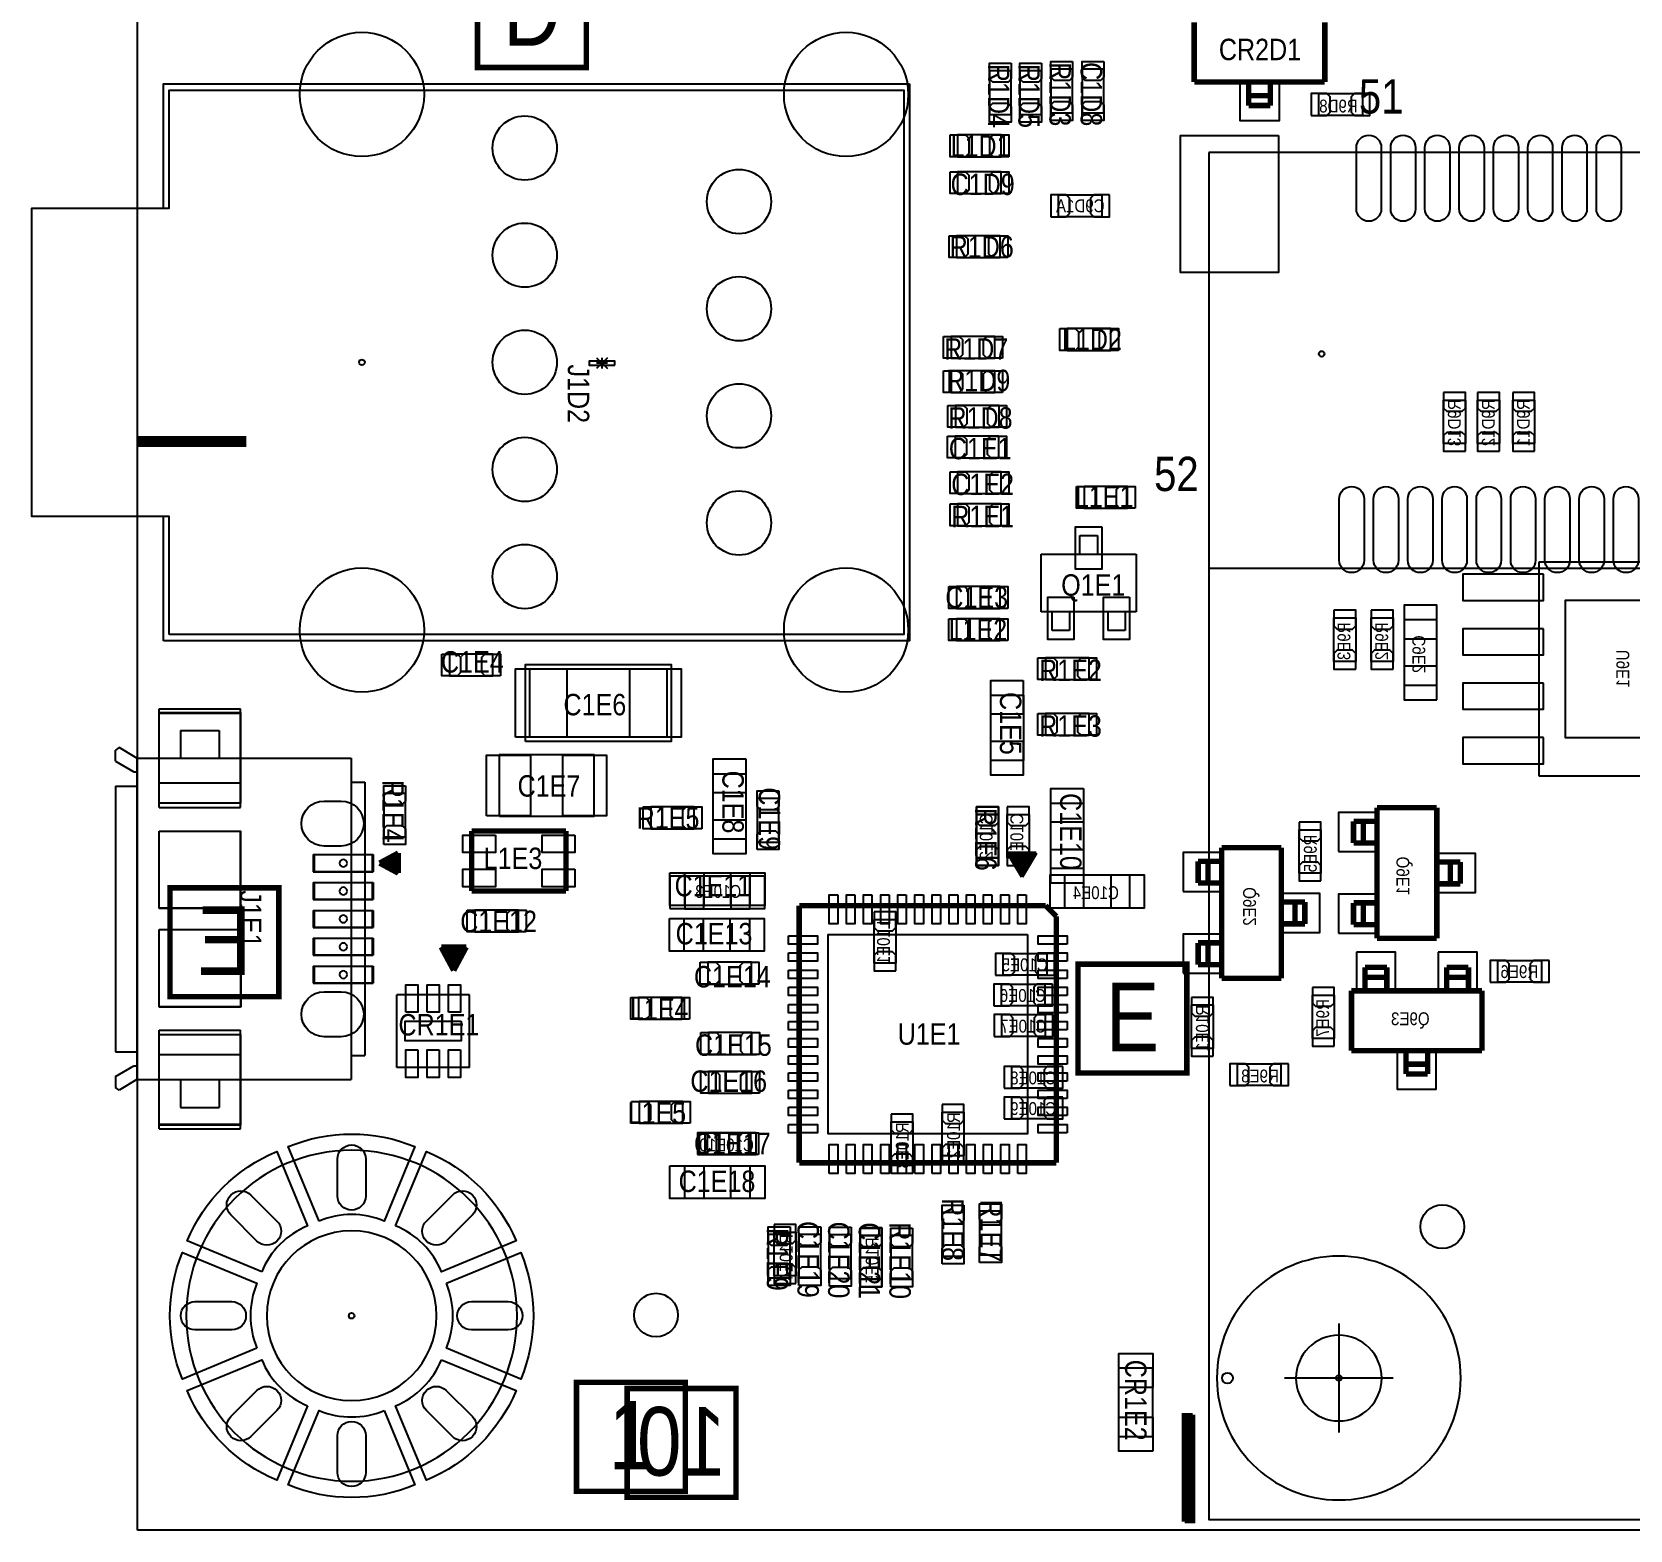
# Model space of a CAD drawing. Extents: x -11 to 122, y -5 to 122.
# Drawn here: x -7.46 to 29.83, y -5 to 29.96 of the extents above; entities that cross this region are included whole.
import ezdxf
from ezdxf.enums import TextEntityAlignment as Align

# ---------------------------------------------------------------- set-up
doc = ezdxf.new("R2010")
doc.units = 0
doc.header["$MEASUREMENT"] = 0
for name, color, linetype in [('BG_OUTLINE', 7, 'CONTINUOUS'), ('BG_SILKSCREEN_BOTTOM', 7, 'CONTINUOUS'), ('BG_SILKSCREEN_TOP', 7, 'CONTINUOUS'), ('PG_ASSEMBLY_BOTTOM', 7, 'CONTINUOUS'), ('PG_ASSEMBLY_TOP', 7, 'CONTINUOUS'), ('PIN_BOTTOM', 7, 'CONTINUOUS'), ('PIN_TOP', 7, 'CONTINUOUS'), ('RD_ASSEMBLY_BOTTOM', 7, 'CONTINUOUS'), ('RD_ASSEMBLY_TOP', 7, 'CONTINUOUS')]:
    doc.layers.add(name, color=color, linetype=linetype)

msp = doc.modelspace()

# ---------------------------------------------------------------- linework, layer by layer
at = {"layer": 'BG_OUTLINE'}
msp.add_lwpolyline([(-5, -5), (-5, 122), (122, 122), (122, -5)], close=True, dxfattribs=at)
at = {"layer": 'BG_SILKSCREEN_BOTTOM', "const_width": 0.254}
for points in [[(-5, 20.4), (-2.46, 20.4)], [(19.5, -4.806), (19.5, -2.266)]]:
    msp.add_lwpolyline(points, dxfattribs=at)
at = {"layer": 'BG_SILKSCREEN_BOTTOM', "const_width": 0.127}
for points in [[(-4.238, 9.986), (-1.698, 9.986), (-1.698, 7.446), (-4.238, 7.446)], [(6.43, -4.238), (8.97, -4.238), (8.97, -1.698), (6.43, -1.698)]]:
    msp.add_lwpolyline(points, close=True, dxfattribs=at)
at = {"layer": 'BG_SILKSCREEN_TOP', "const_width": 0.127}
for points in [[(2.938, 31.668), (5.478, 31.668), (5.478, 29.128), (2.938, 29.128)], [(16.952, 8.205), (19.492, 8.205), (19.492, 5.665), (16.952, 5.665)], [(5.247, -4.095), (7.787, -4.095), (7.787, -1.555), (5.247, -1.555)]]:
    msp.add_lwpolyline(points, close=True, dxfattribs=at)
at = {"layer": 'BG_SILKSCREEN_TOP', "const_width": 0.254}
for points in [[(-5, 20.4), (-2.46, 20.4)], [(19.565, -4.845), (19.565, -2.305)]]:
    msp.add_lwpolyline(points, dxfattribs=at)
at = {"layer": 'PG_ASSEMBLY_BOTTOM'}
for points in [[(23.587, 28.012), (22.571, 28.012), (22.571, 28.52), (23.587, 28.52)], [(16.492, 26.154), (17.508, 26.154), (17.508, 25.646), (16.492, 25.646)], [(25.483, 20.352), (25.483, 21.368), (25.991, 21.368), (25.991, 20.352)], [(26.276, 20.352), (26.276, 21.368), (26.784, 21.368), (26.784, 20.352)], [(27.095, 20.352), (27.095, 21.368), (27.603, 21.368), (27.603, 20.352)], [(23.432, 16.285), (23.432, 15.269), (22.924, 15.269), (22.924, 16.285)], [(23.795, 15.269), (23.795, 16.285), (24.303, 16.285), (24.303, 15.269)], [(24.565, 14.716), (25.327, 14.716), (25.327, 16.24), (24.565, 16.24)], [(14.585, 10.685), (14.585, 11.701), (15.093, 11.701), (15.093, 10.685)], [(15.3, 10.685), (15.3, 11.701), (15.808, 11.701), (15.808, 10.685)], [(22.113, 10.325), (22.113, 11.341), (22.621, 11.341), (22.621, 10.325)], [(7.772, 10.261), (7.772, 9.499), (9.296, 9.499), (9.296, 10.261)], [(16.638, 10.281), (16.638, 9.519), (18.162, 9.519), (18.162, 10.281)], [(12.701, 9.247), (12.701, 8.231), (12.193, 8.231), (12.193, 9.247)], [(16.223, 7.949), (15.207, 7.949), (15.207, 8.457), (16.223, 8.457)], [(27.766, 7.781), (26.75, 7.781), (26.75, 8.289), (27.766, 8.289)], [(16.179, 7.234), (15.163, 7.234), (15.163, 7.742), (16.179, 7.742)], [(22.929, 7.483), (22.929, 6.467), (22.421, 6.467), (22.421, 7.483)], [(20.107, 7.252), (20.107, 6.236), (19.599, 6.236), (19.599, 7.252)], [(16.187, 6.519), (15.171, 6.519), (15.171, 7.027), (16.187, 7.027)], [(16.42, 5.31), (15.404, 5.31), (15.404, 5.818), (16.42, 5.818)], [(21.688, 5.371), (20.672, 5.371), (20.672, 5.879), (21.688, 5.879)], [(16.42, 4.595), (15.404, 4.595), (15.404, 5.103), (16.42, 5.103)], [(13.099, 4.525), (13.099, 3.509), (12.591, 3.509), (12.591, 4.525)], [(14.29, 4.752), (14.29, 3.736), (13.782, 3.736), (13.782, 4.752)], [(9.265, 3.763), (8.249, 3.763), (8.249, 4.271), (9.265, 4.271)], [(10.366, 1.949), (10.366, 0.933), (9.858, 0.933), (9.858, 1.949)], [(12.373, 1.873), (12.373, 0.857), (11.865, 0.857), (11.865, 1.873)]]:
    msp.add_lwpolyline(points, close=True, dxfattribs=at)
for points in [[(5.968, 22.356), (5.714, 22.102)], [(5.714, 22.356), (5.968, 22.102)], [(5.968, 22.229), (5.714, 22.229)], [(5.841, 22.356), (5.841, 22.102)], [(27.716, 17.592), (31.716, 17.592)], [(27.716, 12.592), (27.716, 17.592)], [(31.716, 17.592), (31.716, 12.592), (27.716, 12.592)]]:
    msp.add_lwpolyline(points, dxfattribs=at)
at = {"layer": 'PG_ASSEMBLY_BOTTOM', "const_width": 0.127}
for points in [[(23.928, 11.54), (23.381, 11.54)], [(23.381, 11.032), (23.381, 11.54)], [(23.612, 11.032), (23.612, 11.54)], [(23.928, 8.81), (23.928, 11.858)], [(25.324, 11.858), (23.928, 11.858)], [(25.324, 8.81), (25.324, 11.858)], [(20.302, 7.876), (20.302, 10.924)], [(21.698, 10.924), (20.302, 10.924)], [(21.698, 7.876), (21.698, 10.924)], [(23.928, 11.032), (23.381, 11.032)], [(20.302, 10.606), (19.755, 10.606)], [(19.755, 10.098), (19.755, 10.606)], [(19.986, 10.098), (19.986, 10.606)], [(25.324, 10.588), (25.871, 10.588)], [(25.64, 10.588), (25.64, 10.08)], [(25.871, 10.588), (25.871, 10.08)], [(20.302, 10.098), (19.755, 10.098)], [(25.324, 10.08), (25.871, 10.08)], [(21.698, 9.654), (22.245, 9.654)], [(22.014, 9.654), (22.014, 9.146)], [(22.245, 9.654), (22.245, 9.146)], [(23.928, 9.636), (23.381, 9.636)], [(23.381, 9.636), (23.381, 9.128)], [(23.612, 9.636), (23.612, 9.128)], [(21.698, 9.146), (22.245, 9.146)], [(23.928, 9.128), (23.381, 9.128)], [(20.302, 8.702), (19.755, 8.702)], [(19.755, 8.702), (19.755, 8.194)], [(19.986, 8.702), (19.986, 8.194)], [(25.324, 8.81), (23.928, 8.81)], [(20.302, 8.194), (19.755, 8.194)], [(21.698, 7.876), (20.302, 7.876)], [(23.651, 7.583), (23.651, 8.13)], [(24.159, 8.13), (23.651, 8.13)], [(24.159, 7.899), (23.651, 7.899)], [(24.159, 7.583), (24.159, 8.13)], [(25.555, 7.583), (25.555, 8.13)], [(25.555, 8.13), (26.063, 8.13)], [(25.555, 7.899), (26.063, 7.899)], [(26.063, 7.583), (26.063, 8.13)], [(23.333, 6.187), (23.333, 7.583)], [(23.333, 7.583), (26.381, 7.583)], [(26.381, 6.187), (26.381, 7.583)], [(23.333, 6.187), (26.381, 6.187)], [(24.603, 6.187), (24.603, 5.64)], [(25.111, 6.187), (25.111, 5.64)], [(25.111, 5.871), (24.603, 5.871)], [(25.111, 5.64), (24.603, 5.64)]]:
    msp.add_lwpolyline(points, dxfattribs=at)
at = {"layer": 'PG_ASSEMBLY_TOP'}
for points, const_width in [([(19.663, 28.788), (19.663, 30.184)], 0.127), ([(22.711, 28.788), (22.711, 30.184)], 0.127), ([(22.711, 28.788), (19.663, 28.788)], 0.127), ([(20.933, 28.788), (20.933, 28.241)], 0.127), ([(21.441, 28.788), (21.441, 28.241)], 0.127), ([(20.933, 28.472), (21.441, 28.472)], 0.127), ([(20.933, 28.241), (21.441, 28.241)], 0.127), ([(2.803, 11.313), (2.803, 9.913)], 0.127), ([(2.803, 11.313), (5.003, 11.313)], 0.127), ([(5.003, 11.313), (5.003, 9.913)], 0.127), ([(0.653, 10.563), (1.088, 10.797)], 0.127), ([(1.088, 10.797), (1.088, 10.329)], 0.127), ([(15.309, 10.802), (15.644, 10.241)], 0.076), ([(15.979, 10.802), (15.309, 10.802)], 0.076), ([(15.336, 10.787), (15.644, 10.271)], 0.076), ([(15.951, 10.787), (15.336, 10.787)], 0.076), ([(15.644, 10.241), (15.979, 10.802)], 0.076), ([(15.644, 10.271), (15.951, 10.787)], 0.076), ([(1.088, 10.329), (0.653, 10.563)], 0.127), ([(1.088, 10.583), (0.69, 10.583)], 0.127), ([(1.088, 10.53), (0.714, 10.53)], 0.127), ([(1.088, 10.637), (0.79, 10.637)], 0.127), ([(1.088, 10.477), (0.814, 10.477)], 0.127), ([(1.088, 10.69), (0.889, 10.69)], 0.127), ([(1.088, 10.423), (0.913, 10.423)], 0.127), ([(1.088, 10.743), (0.989, 10.743)], 0.127), ([(15.926, 10.771), (15.364, 10.771)], 0.076), ([(15.364, 10.771), (15.644, 10.301)], 0.076), ([(15.39, 10.756), (15.644, 10.329)], 0.076), ([(15.898, 10.756), (15.39, 10.756)], 0.076), ([(15.418, 10.741), (15.644, 10.36)], 0.076), ([(15.872, 10.741), (15.418, 10.741)], 0.076), ([(15.443, 10.726), (15.644, 10.39)], 0.076), ([(15.844, 10.726), (15.443, 10.726)], 0.076), ([(15.471, 10.71), (15.644, 10.421)], 0.076), ([(15.817, 10.71), (15.471, 10.71)], 0.076), ([(15.496, 10.695), (15.644, 10.449)], 0.076), ([(15.791, 10.695), (15.496, 10.695)], 0.076), ([(15.524, 10.68), (15.644, 10.479)], 0.076), ([(15.763, 10.68), (15.524, 10.68)], 0.076), ([(15.552, 10.665), (15.644, 10.51)], 0.076), ([(15.738, 10.665), (15.552, 10.665)], 0.076), ([(15.578, 10.649), (15.644, 10.538)], 0.076), ([(15.71, 10.649), (15.578, 10.649)], 0.076), ([(15.644, 10.301), (15.926, 10.771)], 0.076), ([(15.644, 10.329), (15.898, 10.756)], 0.076), ([(15.644, 10.36), (15.872, 10.741)], 0.076), ([(15.644, 10.39), (15.844, 10.726)], 0.076), ([(15.644, 10.421), (15.817, 10.71)], 0.076), ([(15.644, 10.449), (15.791, 10.695)], 0.076), ([(15.644, 10.479), (15.763, 10.68)], 0.076), ([(15.644, 10.51), (15.738, 10.665)], 0.076), ([(15.644, 10.538), (15.71, 10.649)], 0.076), ([(1.088, 10.37), (1.012, 10.37)], 0.127), ([(2.803, 9.913), (5.003, 9.913)], 0.127), ([(16.195, 9.569), (10.445, 9.569)], 0.127), ([(10.445, 3.569), (10.445, 9.569)], 0.127), ([(16.445, 9.319), (16.195, 9.569)], 0.127), ([(16.445, 3.569), (16.445, 9.319)], 0.127), ([(2.382, 8.059), (2.09, 8.603)], 0.127), ([(2.09, 8.603), (2.674, 8.603)], 0.127), ([(2.156, 8.603), (2.156, 8.479)], 0.127), ([(2.223, 8.603), (2.223, 8.355)], 0.127), ([(2.29, 8.603), (2.29, 8.231)], 0.127), ([(2.356, 8.603), (2.356, 8.106)], 0.127), ([(2.674, 8.603), (2.382, 8.059)], 0.127), ([(2.414, 8.604), (2.464, 8.604)], 0.127), ([(2.414, 8.59), (2.439, 8.59)], 0.127), ([(2.423, 8.603), (2.423, 8.136)], 0.127), ([(2.49, 8.603), (2.49, 8.261)], 0.127), ([(2.557, 8.603), (2.557, 8.384)], 0.127), ([(2.623, 8.603), (2.623, 8.509)], 0.127), ([(16.445, 3.569), (10.445, 3.569)], 0.127)]:
    msp.add_lwpolyline(points, dxfattribs=dict(at, const_width=const_width))
for points in [[(16.318, 29.09), (16.318, 28.074), (16.826, 28.074), (16.826, 29.09)], [(17.046, 29.09), (17.046, 28.074), (17.554, 28.074), (17.554, 29.09)], [(14.886, 29.049), (14.886, 28.033), (15.394, 28.033), (15.394, 29.049)], [(15.594, 29.049), (15.594, 28.033), (16.102, 28.033), (16.102, 29.049)], [(-4.26, 15.9), (-4.26, 18.65), (-7.46, 18.65), (-7.46, 25.85), (-4.26, 25.85), (-4.26, 28.6), (12.89, 28.6), (12.89, 15.9)], [(15.158, 27.554), (14.142, 27.554), (14.142, 27.046), (15.158, 27.046)], [(20.008, 27.146), (20.008, -4.754), (50.268, -4.754), (50.268, 27.146)], [(14.142, 26.187), (15.158, 26.187), (15.158, 26.695), (14.142, 26.695)], [(15.135, 25.203), (14.119, 25.203), (14.119, 24.695), (15.135, 24.695)], [(13.992, 22.346), (15.008, 22.346), (15.008, 22.854), (13.992, 22.854)], [(17.718, 23.036), (16.702, 23.036), (16.702, 22.528), (17.718, 22.528)], [(13.992, 21.546), (15.008, 21.546), (15.008, 22.054), (13.992, 22.054)], [(14.092, 20.736), (15.108, 20.736), (15.108, 21.244), (14.092, 21.244)], [(14.085, 20.021), (15.101, 20.021), (15.101, 20.529), (14.085, 20.529)], [(14.142, 19.186), (15.158, 19.186), (15.158, 19.694), (14.142, 19.694)], [(18.108, 19.354), (17.092, 19.354), (17.092, 18.846), (18.108, 18.846)], [(14.142, 18.436), (15.158, 18.436), (15.158, 18.944), (14.142, 18.944)], [(14.116, 16.507), (15.132, 16.507), (15.132, 17.015), (14.116, 17.015)], [(15.132, 16.265), (14.116, 16.265), (14.116, 15.757), (15.132, 15.757)], [(3.297, 15.442), (2.281, 15.442), (2.281, 14.934), (3.297, 14.934)], [(16.192, 14.846), (17.208, 14.846), (17.208, 15.354), (16.192, 15.354)], [(4.055, 13.4), (4.055, 15.2), (7.455, 15.2), (7.455, 13.4)], [(4.155, 13.5), (4.155, 15.1), (7.355, 15.1), (7.355, 13.5)], [(14.914, 14.484), (15.676, 14.484), (15.676, 12.96), (14.914, 12.96)], [(16.192, 13.546), (17.208, 13.546), (17.208, 14.054), (16.192, 14.054)], [(3.45, 11.649), (3.45, 13.099), (5.65, 13.099), (5.65, 11.649)], [(8.438, 12.649), (9.2, 12.649), (9.2, 11.125), (8.438, 11.125)], [(0.749, 12.191), (0.749, 11.175), (1.257, 11.175), (1.257, 12.191)], [(9.971, 11.055), (9.971, 12.071), (9.463, 12.071), (9.463, 11.055)], [(16.319, 11.962), (17.081, 11.962), (17.081, 10.438), (16.319, 10.438)], [(6.979, 11.365), (7.995, 11.365), (7.995, 11.873), (6.979, 11.873)], [(14.585, 11.701), (14.585, 10.685), (15.093, 10.685), (15.093, 11.701)], [(7.772, 9.574), (7.772, 10.336), (9.296, 10.336), (9.296, 9.574)], [(3.893, 9.464), (2.877, 9.464), (2.877, 8.956), (3.893, 8.956)], [(7.759, 8.51), (7.759, 9.272), (9.283, 9.272), (9.283, 8.51)], [(9.328, 8.248), (8.312, 8.248), (8.312, 7.74), (9.328, 7.74)], [(7.707, 7.429), (6.691, 7.429), (6.691, 6.921), (7.707, 6.921)], [(8.325, 6.1), (9.341, 6.1), (9.341, 6.608), (8.325, 6.608)], [(9.341, 5.701), (8.325, 5.701), (8.325, 5.193), (9.341, 5.193)], [(7.726, 5.001), (6.71, 5.001), (6.71, 4.493), (7.726, 4.493)], [(9.315, 4.271), (8.299, 4.271), (8.299, 3.763), (9.315, 3.763)], [(7.772, 2.739), (7.772, 3.501), (9.296, 3.501), (9.296, 2.739)], [(14.287, 1.39), (14.287, 2.406), (13.779, 2.406), (13.779, 1.39)], [(15.164, 1.422), (15.164, 2.438), (14.656, 2.438), (14.656, 1.422)], [(9.723, 1.899), (9.723, 0.883), (10.231, 0.883), (10.231, 1.899)], [(10.438, 1.899), (10.438, 0.883), (10.946, 0.883), (10.946, 1.899)], [(11.153, 1.886), (11.153, 0.87), (11.661, 0.87), (11.661, 1.886)], [(11.868, 1.87), (11.868, 0.854), (12.376, 0.854), (12.376, 1.87)], [(12.583, 1.87), (12.583, 0.854), (13.091, 0.854), (13.091, 1.87)], [(18.699, -2.82), (18.699, -1.22), (17.899, -1.22), (17.899, -2.82)]]:
    msp.add_lwpolyline(points, close=True, dxfattribs=at)
for points in [[(-4.39, 25.85), (-4.39, 28.75), (13.02, 28.75)], [(13.02, 28.75), (13.02, 15.75), (-4.39, 15.75)], [(-4.39, 15.75), (-4.39, 18.65)], [(16.997, 17.773), (16.997, 18.205)], [(16.997, 18.205), (17.403, 18.205)], [(17.403, 18.205), (17.403, 17.773)], [(16.095, 16.427), (16.095, 17.773)], [(16.095, 17.773), (18.305, 17.773)], [(18.305, 17.773), (18.305, 16.427)], [(20.008, 17.446), (50.268, 17.446)], [(18.305, 16.427), (16.095, 16.427)], [(16.349, 15.995), (16.349, 16.427)], [(16.756, 16.427), (16.756, 15.995)], [(17.644, 16.427), (17.644, 15.995)], [(18.051, 16.427), (18.051, 15.995)], [(16.756, 15.995), (16.349, 15.995)], [(18.051, 15.995), (17.644, 15.995)], [(-4.494, 14.161), (-2.594, 14.161)], [(-4.494, 11.861), (-4.494, 14.161)], [(-2.594, 11.861), (-2.594, 14.161)], [(-3.994, 13.661), (-3.994, 13.011)], [(-3.994, 13.661), (-3.094, 13.661)], [(-3.094, 13.661), (-3.094, 13.011)], [(-5.425, 13.261), (-5.514, 13.196)], [(-5.514, 12.941), (-5.514, 13.196)], [(-5.014, 13.011), (-5.425, 13.261)], [(-5.514, 12.941), (-5.079, 12.692)], [(-5.079, 12.692), (-5.014, 12.692)], [(-5.014, 13.011), (-5.014, 5.511)], [(-5.014, 13.011), (-5.014, 5.511)], [(-5.014, 13.011), (-0.014, 13.011)], [(-0.014, 13.011), (-0.014, 5.511)], [(-5.514, 12.361), (-5.514, 6.161)], [(-5.514, 12.361), (-5.014, 12.361)], [(-0.014, 12.451), (0.306, 12.451)], [(0.306, 12.451), (0.306, 6.071)], [(-4.494, 11.861), (-2.594, 11.861)], [(-4.494, 11.311), (-2.594, 11.311)], [(-4.494, 9.511), (-4.494, 11.311)], [(-2.594, 9.511), (-2.594, 11.311)], [(-0.894, 10.761), (-0.894, 10.361)], [(-0.894, 10.761), (0.506, 10.761)], [(0.506, 10.761), (0.506, 10.361)], [(-0.894, 10.361), (0.506, 10.361)], [(-0.894, 10.111), (0.506, 10.111)], [(-0.894, 10.111), (-0.894, 9.711)], [(0.506, 10.111), (0.506, 9.711)], [(-0.894, 9.711), (0.506, 9.711)], [(-4.494, 9.511), (-2.594, 9.511)], [(-0.894, 9.461), (0.506, 9.461)], [(-0.894, 9.461), (-0.894, 9.061)], [(0.506, 9.461), (0.506, 9.061)], [(-4.494, 9.011), (-2.594, 9.011)], [(-4.494, 7.211), (-4.494, 9.011)], [(-2.574, 7.199), (-2.574, 8.999)], [(-0.894, 9.061), (0.506, 9.061)], [(-0.894, 8.811), (0.506, 8.811)], [(-0.894, 8.811), (-0.894, 8.411)], [(0.506, 8.811), (0.506, 8.411)], [(-0.894, 8.411), (0.506, 8.411)], [(-0.894, 8.161), (0.506, 8.161)], [(-0.894, 8.161), (-0.894, 7.761)], [(0.506, 8.161), (0.506, 7.761)], [(-0.894, 7.761), (0.506, 7.761)], [(1.053, 5.793), (1.053, 7.493)], [(2.753, 7.493), (1.053, 7.493)], [(2.753, 5.793), (2.753, 7.493)], [(-4.494, 7.211), (-2.594, 7.211)], [(-4.494, 4.361), (-4.494, 6.661)], [(-4.494, 6.661), (-2.594, 6.661)], [(-2.594, 4.361), (-2.594, 6.661)], [(-5.514, 6.161), (-5.014, 6.161)], [(-0.014, 6.071), (0.306, 6.071)], [(-5.514, 5.581), (-5.079, 5.83)], [(-5.079, 5.83), (-5.014, 5.83)], [(2.753, 5.793), (1.053, 5.793)], [(-5.514, 5.581), (-5.514, 5.326)], [(-5.425, 5.261), (-5.514, 5.326)], [(-5.014, 5.511), (-5.425, 5.261)], [(-5.014, 5.511), (-0.014, 5.511)], [(-3.994, 5.511), (-3.994, 4.861)], [(-3.094, 5.511), (-3.094, 4.861)], [(-3.994, 4.861), (-3.094, 4.861)], [(-4.494, 4.361), (-2.594, 4.361)], [(23.038, -0.184), (23.038, -2.724)], [(24.308, -1.454), (21.768, -1.454)]]:
    msp.add_lwpolyline(points, dxfattribs=at)
for points in [[(-0.107, 10.561, 1), (-0.281, 10.561, 1)], [(-0.107, 9.911, 1), (-0.281, 9.911, 1)], [(-0.107, 9.261, 1), (-0.281, 9.261, 1)], [(-0.107, 8.611, 1), (-0.281, 8.611, 1)], [(-0.107, 7.961, 1), (-0.281, 7.961, 1)], [(3.861, 0, 1), (-3.861, 0, 1)], [(1.981, 0, 1), (-1.981, 0, 1)], [(25.883, -1.454, 1), (20.193, -1.454, 1)], [(24.038, -1.454, 1), (22.038, -1.454, 1)]]:
    msp.add_lwpolyline(points, format="xyb", close=True, dxfattribs=at)
at = {"layer": 'PIN_BOTTOM'}
for points in [[(22.393, 28.012), (22.757, 28.012), (22.833, 28.088), (22.833, 28.444), (22.757, 28.52), (22.393, 28.52)], [(23.765, 28.52), (23.401, 28.52), (23.325, 28.444), (23.325, 28.088), (23.401, 28.012), (23.765, 28.012)], [(16.314, 25.646), (16.678, 25.646), (16.754, 25.722), (16.754, 26.078), (16.678, 26.154), (16.314, 26.154)], [(17.686, 26.154), (17.322, 26.154), (17.246, 26.078), (17.246, 25.722), (17.322, 25.646), (17.686, 25.646)], [(5.842, 22.179), (5.842, 22.279), (5.542, 22.279), (5.542, 22.179)], [(6.14, 22.179), (6.14, 22.279), (5.84, 22.279), (5.84, 22.179)], [(25.483, 21.546), (25.483, 21.182), (25.559, 21.106), (25.915, 21.106), (25.991, 21.182), (25.991, 21.546)], [(26.276, 21.546), (26.276, 21.182), (26.352, 21.106), (26.708, 21.106), (26.784, 21.182), (26.784, 21.546)], [(27.095, 21.546), (27.095, 21.182), (27.171, 21.106), (27.527, 21.106), (27.603, 21.182), (27.603, 21.546)], [(25.991, 20.174), (25.991, 20.538), (25.915, 20.614), (25.559, 20.614), (25.483, 20.538), (25.483, 20.174)], [(26.784, 20.174), (26.784, 20.538), (26.708, 20.614), (26.352, 20.614), (26.276, 20.538), (26.276, 20.174)], [(27.603, 20.174), (27.603, 20.538), (27.527, 20.614), (27.171, 20.614), (27.095, 20.538), (27.095, 20.174)], [(27.811, 17.302), (25.931, 17.302), (25.931, 16.692), (27.811, 16.692)], [(22.924, 16.463), (22.924, 16.099), (23, 16.023), (23.356, 16.023), (23.432, 16.099), (23.432, 16.463)], [(23.795, 16.463), (23.795, 16.099), (23.871, 16.023), (24.227, 16.023), (24.303, 16.099), (24.303, 16.463)], [(25.326, 15.794), (25.326, 16.584), (24.566, 16.584), (24.566, 15.794)], [(31.116, 16.692), (28.316, 16.692), (28.316, 13.492), (31.116, 13.492)], [(27.811, 16.032), (25.931, 16.032), (25.931, 15.422), (27.811, 15.422)], [(23.432, 15.091), (23.432, 15.455), (23.356, 15.531), (23, 15.531), (22.924, 15.455), (22.924, 15.091)], [(24.303, 15.091), (24.303, 15.455), (24.227, 15.531), (23.871, 15.531), (23.795, 15.455), (23.795, 15.091)], [(25.326, 14.372), (25.326, 15.162), (24.566, 15.162), (24.566, 14.372)], [(27.811, 14.762), (25.931, 14.762), (25.931, 14.152), (27.811, 14.152)], [(-2.594, 12.426), (-4.494, 12.426), (-4.494, 14.076), (-2.594, 14.076)], [(27.811, 13.492), (25.931, 13.492), (25.931, 12.882), (27.811, 12.882)], [(14.585, 11.879), (14.585, 11.515), (14.661, 11.439), (15.017, 11.439), (15.093, 11.515), (15.093, 11.879)], [(15.3, 11.879), (15.3, 11.515), (15.376, 11.439), (15.732, 11.439), (15.808, 11.515), (15.808, 11.879)], [(23.028, 10.831), (23.938, 10.831), (23.938, 11.741), (23.028, 11.741)], [(22.113, 11.519), (22.113, 11.155), (22.189, 11.079), (22.545, 11.079), (22.621, 11.155), (22.621, 11.519)], [(15.093, 10.507), (15.093, 10.871), (15.017, 10.947), (14.661, 10.947), (14.585, 10.871), (14.585, 10.507)], [(15.808, 10.507), (15.808, 10.871), (15.732, 10.947), (15.376, 10.947), (15.3, 10.871), (15.3, 10.507)], [(19.402, 9.897), (20.312, 9.897), (20.312, 10.807), (19.402, 10.807)], [(22.621, 10.147), (22.621, 10.511), (22.545, 10.587), (22.189, 10.587), (22.113, 10.511), (22.113, 10.147)], [(25.314, 9.879), (26.224, 9.879), (26.224, 10.789), (25.314, 10.789)], [(7.428, 9.5), (8.218, 9.5), (8.218, 10.26), (7.428, 10.26)], [(8.85, 9.5), (9.64, 9.5), (9.64, 10.26), (8.85, 10.26)], [(16.294, 9.52), (17.084, 9.52), (17.084, 10.28), (16.294, 10.28)], [(17.716, 9.52), (18.506, 9.52), (18.506, 10.28), (17.716, 10.28)], [(21.688, 8.945), (22.598, 8.945), (22.598, 9.855), (21.688, 9.855)], [(23.028, 8.927), (23.938, 8.927), (23.938, 9.837), (23.028, 9.837)], [(12.193, 9.425), (12.193, 9.061), (12.269, 8.985), (12.625, 8.985), (12.701, 9.061), (12.701, 9.425)], [(19.402, 7.993), (20.312, 7.993), (20.312, 8.903), (19.402, 8.903)], [(12.701, 8.053), (12.701, 8.417), (12.625, 8.493), (12.269, 8.493), (12.193, 8.417), (12.193, 8.053)], [(15.029, 7.949), (15.393, 7.949), (15.469, 8.025), (15.469, 8.381), (15.393, 8.457), (15.029, 8.457)], [(16.401, 8.457), (16.037, 8.457), (15.961, 8.381), (15.961, 8.025), (16.037, 7.949), (16.401, 7.949)], [(23.45, 8.483), (23.45, 7.573), (24.36, 7.573), (24.36, 8.483)], [(25.354, 8.483), (25.354, 7.573), (26.264, 7.573), (26.264, 8.483)], [(26.572, 7.781), (26.936, 7.781), (27.012, 7.857), (27.012, 8.213), (26.936, 8.289), (26.572, 8.289)], [(27.944, 8.289), (27.58, 8.289), (27.504, 8.213), (27.504, 7.857), (27.58, 7.781), (27.944, 7.781)], [(14.985, 7.234), (15.349, 7.234), (15.425, 7.31), (15.425, 7.666), (15.349, 7.742), (14.985, 7.742)], [(16.357, 7.742), (15.993, 7.742), (15.917, 7.666), (15.917, 7.31), (15.993, 7.234), (16.357, 7.234)], [(22.421, 7.661), (22.421, 7.297), (22.497, 7.221), (22.853, 7.221), (22.929, 7.297), (22.929, 7.661)], [(19.599, 7.43), (19.599, 7.066), (19.675, 6.99), (20.031, 6.99), (20.107, 7.066), (20.107, 7.43)], [(14.993, 6.519), (15.357, 6.519), (15.433, 6.595), (15.433, 6.951), (15.357, 7.027), (14.993, 7.027)], [(16.365, 7.027), (16.001, 7.027), (15.925, 6.951), (15.925, 6.595), (16.001, 6.519), (16.365, 6.519)], [(22.929, 6.289), (22.929, 6.653), (22.853, 6.729), (22.497, 6.729), (22.421, 6.653), (22.421, 6.289)], [(20.107, 6.058), (20.107, 6.422), (20.031, 6.498), (19.675, 6.498), (19.599, 6.422), (19.599, 6.058)], [(-4.494, 6.096), (-2.594, 6.096), (-2.594, 4.446), (-4.494, 4.446)], [(24.402, 6.197), (24.402, 5.287), (25.312, 5.287), (25.312, 6.197)], [(15.226, 5.31), (15.59, 5.31), (15.666, 5.386), (15.666, 5.742), (15.59, 5.818), (15.226, 5.818)], [(16.598, 5.818), (16.234, 5.818), (16.158, 5.742), (16.158, 5.386), (16.234, 5.31), (16.598, 5.31)], [(20.494, 5.371), (20.858, 5.371), (20.934, 5.447), (20.934, 5.803), (20.858, 5.879), (20.494, 5.879)], [(21.866, 5.879), (21.502, 5.879), (21.426, 5.803), (21.426, 5.447), (21.502, 5.371), (21.866, 5.371)], [(13.782, 4.93), (13.782, 4.566), (13.858, 4.49), (14.214, 4.49), (14.29, 4.566), (14.29, 4.93)], [(15.226, 4.595), (15.59, 4.595), (15.666, 4.671), (15.666, 5.027), (15.59, 5.103), (15.226, 5.103)], [(16.598, 5.103), (16.234, 5.103), (16.158, 5.027), (16.158, 4.671), (16.234, 4.595), (16.598, 4.595)], [(12.591, 4.703), (12.591, 4.339), (12.667, 4.263), (13.023, 4.263), (13.099, 4.339), (13.099, 4.703)], [(8.071, 3.763), (8.435, 3.763), (8.511, 3.839), (8.511, 4.195), (8.435, 4.271), (8.071, 4.271)], [(9.443, 4.271), (9.079, 4.271), (9.003, 4.195), (9.003, 3.839), (9.079, 3.763), (9.443, 3.763)], [(13.099, 3.331), (13.099, 3.695), (13.023, 3.771), (12.667, 3.771), (12.591, 3.695), (12.591, 3.331)], [(14.29, 3.558), (14.29, 3.922), (14.214, 3.998), (13.858, 3.998), (13.782, 3.922), (13.782, 3.558)], [(9.858, 2.127), (9.858, 1.763), (9.934, 1.687), (10.29, 1.687), (10.366, 1.763), (10.366, 2.127)], [(11.865, 2.051), (11.865, 1.687), (11.941, 1.611), (12.297, 1.611), (12.373, 1.687), (12.373, 2.051)], [(10.366, 0.755), (10.366, 1.119), (10.29, 1.195), (9.934, 1.195), (9.858, 1.119), (9.858, 0.755)], [(12.373, 0.679), (12.373, 1.043), (12.297, 1.119), (11.941, 1.119), (11.865, 1.043), (11.865, 0.679)]]:
    msp.add_lwpolyline(points, close=True, dxfattribs=at)
for points in [[(-0.244, 10.961), (-0.644, 10.961, -1), (-0.644, 12.011), (-0.244, 12.011, -1)], [(-0.244, 6.511), (-0.644, 6.511, -1), (-0.644, 7.561), (-0.244, 7.561, -1)], [(0.33, 3.656), (0.33, 2.796, -1), (-0.33, 2.796), (-0.33, 3.656, -1)], [(-2.352, 2.818), (-1.744, 2.21, -1), (-2.21, 1.744), (-2.818, 2.352, -1)], [(2.818, 2.352), (2.21, 1.744, -1), (1.744, 2.21), (2.352, 2.818, -1)], [(-3.656, 0.33), (-2.796, 0.33, -1), (-2.796, -0.33), (-3.656, -0.33, -1)], [(3.656, -0.33), (2.796, -0.33, -1), (2.796, 0.33), (3.656, 0.33, -1)], [(-2.818, -2.352), (-2.21, -1.744, -1), (-1.744, -2.21), (-2.352, -2.818, -1)], [(2.352, -2.818), (1.744, -2.21, -1), (2.21, -1.744), (2.818, -2.352, -1)], [(-0.33, -3.656), (-0.33, -2.796, -1), (0.33, -2.796), (0.33, -3.656, -1)]]:
    msp.add_lwpolyline(points, format="xyb", close=True, dxfattribs=at)
for centre, radius in [((0.24, 28.5), 1.45), ((11.54, 28.5), 1.45), ((4.04, 27.25), 0.75), ((9.04, 26), 0.75), ((4.04, 24.75), 0.75), ((9.04, 23.5), 0.75), ((4.04, 22.25), 0.75), ((22.638, 22.446), 0.065), ((0.24, 22.25), 0.065), ((9.04, 21), 0.75), ((4.04, 19.75), 0.75), ((9.04, 18.5), 0.75), ((4.04, 17.25), 0.75), ((0.24, 16), 1.45), ((11.54, 16), 1.45), ((25.452, 2.079), 0.51), ((0, 0), 0.065), ((23.038, -1.454), 0.065)]:
    msp.add_circle(centre, radius, dxfattribs=at)
at = {"layer": 'PIN_TOP'}
for points in [[(15.394, 29.227), (15.394, 28.863), (15.318, 28.787), (14.962, 28.787), (14.886, 28.863), (14.886, 29.227)], [(16.102, 29.227), (16.102, 28.863), (16.026, 28.787), (15.67, 28.787), (15.594, 28.863), (15.594, 29.227)], [(16.826, 29.268), (16.826, 28.904), (16.75, 28.828), (16.394, 28.828), (16.318, 28.904), (16.318, 29.268)], [(17.554, 29.268), (17.554, 28.904), (17.478, 28.828), (17.122, 28.828), (17.046, 28.904), (17.046, 29.268)], [(21.642, 28.798), (21.642, 27.888), (20.732, 27.888), (20.732, 28.798)], [(14.886, 27.855), (14.886, 28.219), (14.962, 28.295), (15.318, 28.295), (15.394, 28.219), (15.394, 27.855)], [(15.594, 27.855), (15.594, 28.219), (15.67, 28.295), (16.026, 28.295), (16.102, 28.219), (16.102, 27.855)], [(16.318, 27.896), (16.318, 28.26), (16.394, 28.336), (16.75, 28.336), (16.826, 28.26), (16.826, 27.896)], [(17.046, 27.896), (17.046, 28.26), (17.122, 28.336), (17.478, 28.336), (17.554, 28.26), (17.554, 27.896)], [(13.964, 27.554), (14.328, 27.554), (14.404, 27.478), (14.404, 27.122), (14.328, 27.046), (13.964, 27.046)], [(15.336, 27.046), (14.972, 27.046), (14.896, 27.122), (14.896, 27.478), (14.972, 27.554), (15.336, 27.554)], [(21.633, 27.546), (21.633, 24.346), (19.343, 24.346), (19.343, 27.546)], [(13.964, 26.695), (14.328, 26.695), (14.404, 26.619), (14.404, 26.263), (14.328, 26.187), (13.964, 26.187)], [(15.336, 26.187), (14.972, 26.187), (14.896, 26.263), (14.896, 26.619), (14.972, 26.695), (15.336, 26.695)], [(13.941, 25.203), (14.305, 25.203), (14.381, 25.127), (14.381, 24.771), (14.305, 24.695), (13.941, 24.695)], [(15.313, 24.695), (14.949, 24.695), (14.873, 24.771), (14.873, 25.127), (14.949, 25.203), (15.313, 25.203)], [(13.814, 22.854), (14.178, 22.854), (14.254, 22.778), (14.254, 22.422), (14.178, 22.346), (13.814, 22.346)], [(15.186, 22.346), (14.822, 22.346), (14.746, 22.422), (14.746, 22.778), (14.822, 22.854), (15.186, 22.854)], [(16.524, 23.036), (16.888, 23.036), (16.964, 22.96), (16.964, 22.604), (16.888, 22.528), (16.524, 22.528)], [(17.896, 22.528), (17.532, 22.528), (17.456, 22.604), (17.456, 22.96), (17.532, 23.036), (17.896, 23.036)], [(13.814, 22.054), (14.178, 22.054), (14.254, 21.978), (14.254, 21.622), (14.178, 21.546), (13.814, 21.546)], [(15.186, 21.546), (14.822, 21.546), (14.746, 21.622), (14.746, 21.978), (14.822, 22.054), (15.186, 22.054)], [(13.914, 21.244), (14.278, 21.244), (14.354, 21.168), (14.354, 20.812), (14.278, 20.736), (13.914, 20.736)], [(15.286, 20.736), (14.922, 20.736), (14.846, 20.812), (14.846, 21.168), (14.922, 21.244), (15.286, 21.244)], [(13.907, 20.529), (14.271, 20.529), (14.347, 20.453), (14.347, 20.097), (14.271, 20.021), (13.907, 20.021)], [(15.279, 20.021), (14.915, 20.021), (14.839, 20.097), (14.839, 20.453), (14.915, 20.529), (15.279, 20.529)], [(13.964, 19.694), (14.328, 19.694), (14.404, 19.618), (14.404, 19.262), (14.328, 19.186), (13.964, 19.186)], [(15.336, 19.186), (14.972, 19.186), (14.896, 19.262), (14.896, 19.618), (14.972, 19.694), (15.336, 19.694)], [(16.914, 19.354), (17.278, 19.354), (17.354, 19.278), (17.354, 18.922), (17.278, 18.846), (16.914, 18.846)], [(18.286, 18.846), (17.922, 18.846), (17.846, 18.922), (17.846, 19.278), (17.922, 19.354), (18.286, 19.354)], [(13.964, 18.944), (14.328, 18.944), (14.404, 18.868), (14.404, 18.512), (14.328, 18.436), (13.964, 18.436)], [(15.336, 18.436), (14.972, 18.436), (14.896, 18.512), (14.896, 18.868), (14.972, 18.944), (15.336, 18.944)], [(17.505, 18.414), (17.505, 17.424), (16.895, 17.424), (16.895, 18.414)], [(13.938, 17.015), (14.302, 17.015), (14.378, 16.939), (14.378, 16.583), (14.302, 16.507), (13.938, 16.507)], [(15.31, 16.507), (14.946, 16.507), (14.87, 16.583), (14.87, 16.939), (14.946, 17.015), (15.31, 17.015)], [(16.855, 16.769), (16.855, 15.779), (16.245, 15.779), (16.245, 16.769)], [(18.155, 16.769), (18.155, 15.779), (17.545, 15.779), (17.545, 16.769)], [(13.938, 16.265), (14.302, 16.265), (14.378, 16.189), (14.378, 15.833), (14.302, 15.757), (13.938, 15.757)], [(15.31, 15.757), (14.946, 15.757), (14.87, 15.833), (14.87, 16.189), (14.946, 16.265), (15.31, 16.265)], [(2.103, 15.442), (2.467, 15.442), (2.543, 15.366), (2.543, 15.01), (2.467, 14.934), (2.103, 14.934)], [(3.475, 14.934), (3.111, 14.934), (3.035, 15.01), (3.035, 15.366), (3.111, 15.442), (3.475, 15.442)], [(16.014, 15.354), (16.378, 15.354), (16.454, 15.278), (16.454, 14.922), (16.378, 14.846), (16.014, 14.846)], [(17.386, 14.846), (17.022, 14.846), (16.946, 14.922), (16.946, 15.278), (17.022, 15.354), (17.386, 15.354)], [(3.821, 13.5), (3.821, 15.1), (5.021, 15.1), (5.021, 13.5)], [(6.489, 13.5), (6.489, 15.1), (7.689, 15.1), (7.689, 13.5)], [(15.675, 14.828), (15.675, 14.038), (14.915, 14.038), (14.915, 14.828)], [(-2.594, 11.961), (-4.494, 11.961), (-4.494, 14.061), (-2.594, 14.061)], [(16.014, 14.054), (16.378, 14.054), (16.454, 13.978), (16.454, 13.622), (16.378, 13.546), (16.014, 13.546)], [(17.386, 13.546), (17.022, 13.546), (16.946, 13.622), (16.946, 13.978), (17.022, 14.054), (17.386, 14.054)], [(3.151, 11.664), (3.151, 13.084), (4.171, 13.084), (4.171, 11.664)], [(4.929, 11.664), (4.929, 13.084), (5.949, 13.084), (5.949, 11.664)], [(15.675, 13.406), (15.675, 12.616), (14.915, 12.616), (14.915, 13.406)], [(9.199, 12.993), (9.199, 12.203), (8.439, 12.203), (8.439, 12.993)], [(1.257, 12.369), (1.257, 12.005), (1.181, 11.929), (0.825, 11.929), (0.749, 12.005), (0.749, 12.369)], [(9.971, 12.249), (9.971, 11.885), (9.895, 11.809), (9.539, 11.809), (9.463, 11.885), (9.463, 12.249)], [(17.08, 12.306), (17.08, 11.516), (16.32, 11.516), (16.32, 12.306)], [(6.801, 11.873), (7.165, 11.873), (7.241, 11.797), (7.241, 11.441), (7.165, 11.365), (6.801, 11.365)], [(8.173, 11.365), (7.809, 11.365), (7.733, 11.441), (7.733, 11.797), (7.809, 11.873), (8.173, 11.873)], [(9.199, 11.571), (9.199, 10.781), (8.439, 10.781), (8.439, 11.571)], [(15.093, 11.879), (15.093, 11.515), (15.017, 11.439), (14.661, 11.439), (14.585, 11.515), (14.585, 11.879)], [(-4.494, 11.311), (-2.594, 11.311), (-2.594, 9.511), (-4.494, 9.511)], [(0.749, 10.997), (0.749, 11.361), (0.825, 11.437), (1.181, 11.437), (1.257, 11.361), (1.257, 10.997)], [(3.358, 11.217), (3.358, 10.807), (2.598, 10.807), (2.598, 11.217)], [(5.208, 11.217), (5.208, 10.807), (4.448, 10.807), (4.448, 11.217)], [(9.463, 10.877), (9.463, 11.241), (9.539, 11.317), (9.895, 11.317), (9.971, 11.241), (9.971, 10.877)], [(14.585, 10.507), (14.585, 10.871), (14.661, 10.947), (15.017, 10.947), (15.093, 10.871), (15.093, 10.507)], [(17.08, 10.884), (17.08, 10.094), (16.32, 10.094), (16.32, 10.884)], [(-0.869, 10.761), (0.481, 10.761), (0.481, 10.361), (-0.869, 10.361)], [(-0.869, 10.111), (0.481, 10.111), (0.481, 9.711), (-0.869, 9.711)], [(3.358, 10.419), (3.358, 10.009), (2.598, 10.009), (2.598, 10.419)], [(5.208, 10.419), (5.208, 10.009), (4.448, 10.009), (4.448, 10.419)], [(7.428, 10.335), (8.218, 10.335), (8.218, 9.575), (7.428, 9.575)], [(8.85, 10.335), (9.64, 10.335), (9.64, 9.575), (8.85, 9.575)], [(11.343, 9.819), (11.343, 9.143), (11.147, 9.143), (11.147, 9.819)], [(11.743, 9.819), (11.743, 9.143), (11.547, 9.143), (11.547, 9.819)], [(12.143, 9.819), (12.143, 9.143), (11.947, 9.143), (11.947, 9.819)], [(12.543, 9.819), (12.543, 9.143), (12.347, 9.143), (12.347, 9.819)], [(12.943, 9.819), (12.943, 9.143), (12.747, 9.143), (12.747, 9.819)], [(13.343, 9.819), (13.343, 9.143), (13.147, 9.143), (13.147, 9.819)], [(13.743, 9.819), (13.743, 9.143), (13.547, 9.143), (13.547, 9.819)], [(14.143, 9.819), (14.143, 9.143), (13.947, 9.143), (13.947, 9.819)], [(14.543, 9.819), (14.543, 9.143), (14.347, 9.143), (14.347, 9.819)], [(14.943, 9.819), (14.943, 9.143), (14.747, 9.143), (14.747, 9.819)], [(15.343, 9.819), (15.343, 9.143), (15.147, 9.143), (15.147, 9.819)], [(15.743, 9.819), (15.743, 9.143), (15.547, 9.143), (15.547, 9.819)], [(-0.869, 9.461), (0.481, 9.461), (0.481, 9.061), (-0.869, 9.061)], [(2.699, 9.464), (3.063, 9.464), (3.139, 9.388), (3.139, 9.032), (3.063, 8.956), (2.699, 8.956)], [(4.071, 8.956), (3.707, 8.956), (3.631, 9.032), (3.631, 9.388), (3.707, 9.464), (4.071, 9.464)], [(-4.494, 9.011), (-2.594, 9.011), (-2.594, 7.211), (-4.494, 7.211)], [(7.415, 9.271), (8.205, 9.271), (8.205, 8.511), (7.415, 8.511)], [(8.837, 9.271), (9.627, 9.271), (9.627, 8.511), (8.837, 8.511)], [(-0.869, 8.811), (0.481, 8.811), (0.481, 8.411), (-0.869, 8.411)], [(10.195, 8.867), (10.87, 8.867), (10.87, 8.671), (10.195, 8.671)], [(15.77, 8.894), (15.77, 4.244), (11.12, 4.244), (11.12, 8.894)], [(16.695, 8.671), (16.02, 8.671), (16.02, 8.867), (16.695, 8.867)], [(8.134, 8.248), (8.498, 8.248), (8.574, 8.172), (8.574, 7.816), (8.498, 7.74), (8.134, 7.74)], [(9.506, 7.74), (9.142, 7.74), (9.066, 7.816), (9.066, 8.172), (9.142, 8.248), (9.506, 8.248)], [(10.195, 8.467), (10.87, 8.467), (10.87, 8.271), (10.195, 8.271)], [(16.695, 8.271), (16.02, 8.271), (16.02, 8.467), (16.695, 8.467)], [(-0.869, 8.161), (0.481, 8.161), (0.481, 7.761), (-0.869, 7.761)], [(10.195, 8.067), (10.87, 8.067), (10.87, 7.871), (10.195, 7.871)], [(16.695, 7.871), (16.02, 7.871), (16.02, 8.067), (16.695, 8.067)], [(1.263, 7.083), (1.263, 7.723), (1.543, 7.723), (1.543, 7.083)], [(1.763, 7.083), (1.763, 7.723), (2.043, 7.723), (2.043, 7.083)], [(2.263, 7.083), (2.263, 7.723), (2.543, 7.723), (2.543, 7.083)], [(10.195, 7.667), (10.87, 7.667), (10.87, 7.471), (10.195, 7.471)], [(16.695, 7.471), (16.02, 7.471), (16.02, 7.667), (16.695, 7.667)], [(6.513, 7.429), (6.877, 7.429), (6.953, 7.353), (6.953, 6.997), (6.877, 6.921), (6.513, 6.921)], [(7.885, 6.921), (7.521, 6.921), (7.445, 6.997), (7.445, 7.353), (7.521, 7.429), (7.885, 7.429)], [(10.195, 7.267), (10.87, 7.267), (10.87, 7.071), (10.195, 7.071)], [(16.695, 7.071), (16.02, 7.071), (16.02, 7.267), (16.695, 7.267)], [(2.553, 6.873), (2.553, 6.413), (1.253, 6.413), (1.253, 6.873)], [(10.195, 6.867), (10.87, 6.867), (10.87, 6.671), (10.195, 6.671)], [(16.695, 6.671), (16.02, 6.671), (16.02, 6.867), (16.695, 6.867)], [(-4.494, 6.561), (-2.594, 6.561), (-2.594, 4.461), (-4.494, 4.461)], [(8.147, 6.608), (8.511, 6.608), (8.587, 6.532), (8.587, 6.176), (8.511, 6.1), (8.147, 6.1)], [(9.519, 6.1), (9.155, 6.1), (9.079, 6.176), (9.079, 6.532), (9.155, 6.608), (9.519, 6.608)], [(10.195, 6.467), (10.87, 6.467), (10.87, 6.271), (10.195, 6.271)], [(16.695, 6.271), (16.02, 6.271), (16.02, 6.467), (16.695, 6.467)], [(1.543, 6.203), (1.543, 5.563), (1.263, 5.563), (1.263, 6.203)], [(2.043, 6.203), (2.043, 5.563), (1.763, 5.563), (1.763, 6.203)], [(2.543, 6.203), (2.543, 5.563), (2.263, 5.563), (2.263, 6.203)], [(10.195, 6.067), (10.87, 6.067), (10.87, 5.871), (10.195, 5.871)], [(16.695, 5.871), (16.02, 5.871), (16.02, 6.067), (16.695, 6.067)], [(8.147, 5.701), (8.511, 5.701), (8.587, 5.625), (8.587, 5.269), (8.511, 5.193), (8.147, 5.193)], [(9.519, 5.193), (9.155, 5.193), (9.079, 5.269), (9.079, 5.625), (9.155, 5.701), (9.519, 5.701)], [(10.195, 5.667), (10.87, 5.667), (10.87, 5.471), (10.195, 5.471)], [(16.695, 5.471), (16.02, 5.471), (16.02, 5.667), (16.695, 5.667)], [(10.195, 5.267), (10.87, 5.267), (10.87, 5.071), (10.195, 5.071)], [(16.695, 5.071), (16.02, 5.071), (16.02, 5.267), (16.695, 5.267)], [(6.532, 5.001), (6.896, 5.001), (6.972, 4.925), (6.972, 4.569), (6.896, 4.493), (6.532, 4.493)], [(7.904, 4.493), (7.54, 4.493), (7.464, 4.569), (7.464, 4.925), (7.54, 5.001), (7.904, 5.001)], [(10.195, 4.867), (10.87, 4.867), (10.87, 4.671), (10.195, 4.671)], [(16.695, 4.671), (16.02, 4.671), (16.02, 4.867), (16.695, 4.867)], [(8.121, 4.271), (8.485, 4.271), (8.561, 4.195), (8.561, 3.839), (8.485, 3.763), (8.121, 3.763)], [(9.493, 3.763), (9.129, 3.763), (9.053, 3.839), (9.053, 4.195), (9.129, 4.271), (9.493, 4.271)], [(10.195, 4.467), (10.87, 4.467), (10.87, 4.271), (10.195, 4.271)], [(16.695, 4.271), (16.02, 4.271), (16.02, 4.467), (16.695, 4.467)], [(11.147, 3.319), (11.147, 3.994), (11.343, 3.994), (11.343, 3.319)], [(11.547, 3.319), (11.547, 3.994), (11.743, 3.994), (11.743, 3.319)], [(11.947, 3.319), (11.947, 3.994), (12.143, 3.994), (12.143, 3.319)], [(12.347, 3.319), (12.347, 3.994), (12.543, 3.994), (12.543, 3.319)], [(12.747, 3.319), (12.747, 3.994), (12.943, 3.994), (12.943, 3.319)], [(13.147, 3.319), (13.147, 3.994), (13.343, 3.994), (13.343, 3.319)], [(13.547, 3.319), (13.547, 3.994), (13.743, 3.994), (13.743, 3.319)], [(13.947, 3.319), (13.947, 3.994), (14.143, 3.994), (14.143, 3.319)], [(14.347, 3.319), (14.347, 3.994), (14.543, 3.994), (14.543, 3.319)], [(14.747, 3.319), (14.747, 3.994), (14.943, 3.994), (14.943, 3.319)], [(15.147, 3.319), (15.147, 3.994), (15.343, 3.994), (15.343, 3.319)], [(15.547, 3.319), (15.547, 3.994), (15.743, 3.994), (15.743, 3.319)], [(7.428, 3.5), (8.218, 3.5), (8.218, 2.74), (7.428, 2.74)], [(8.85, 3.5), (9.64, 3.5), (9.64, 2.74), (8.85, 2.74)], [(15.164, 2.616), (15.164, 2.252), (15.088, 2.176), (14.732, 2.176), (14.656, 2.252), (14.656, 2.616)], [(14.287, 2.584), (14.287, 2.22), (14.211, 2.144), (13.855, 2.144), (13.779, 2.22), (13.779, 2.584)], [(10.231, 2.077), (10.231, 1.713), (10.155, 1.637), (9.799, 1.637), (9.723, 1.713), (9.723, 2.077)], [(10.946, 2.077), (10.946, 1.713), (10.87, 1.637), (10.514, 1.637), (10.438, 1.713), (10.438, 2.077)], [(11.661, 2.064), (11.661, 1.7), (11.585, 1.624), (11.229, 1.624), (11.153, 1.7), (11.153, 2.064)], [(12.376, 2.048), (12.376, 1.684), (12.3, 1.608), (11.944, 1.608), (11.868, 1.684), (11.868, 2.048)], [(13.091, 2.048), (13.091, 1.684), (13.015, 1.608), (12.659, 1.608), (12.583, 1.684), (12.583, 2.048)], [(13.779, 1.212), (13.779, 1.576), (13.855, 1.652), (14.211, 1.652), (14.287, 1.576), (14.287, 1.212)], [(14.656, 1.244), (14.656, 1.608), (14.732, 1.684), (15.088, 1.684), (15.164, 1.608), (15.164, 1.244)], [(9.723, 0.705), (9.723, 1.069), (9.799, 1.145), (10.155, 1.145), (10.231, 1.069), (10.231, 0.705)], [(10.438, 0.705), (10.438, 1.069), (10.514, 1.145), (10.87, 1.145), (10.946, 1.069), (10.946, 0.705)], [(11.153, 0.692), (11.153, 1.056), (11.229, 1.132), (11.585, 1.132), (11.661, 1.056), (11.661, 0.692)], [(11.868, 0.676), (11.868, 1.04), (11.944, 1.116), (12.3, 1.116), (12.376, 1.04), (12.376, 0.676)], [(12.583, 0.676), (12.583, 1.04), (12.659, 1.116), (13.015, 1.116), (13.091, 1.04), (13.091, 0.676)], [(18.694, -1.671), (17.904, -1.671), (17.904, -0.881), (18.694, -0.881)], [(18.694, -3.159), (17.904, -3.159), (17.904, -2.369), (18.694, -2.369)]]:
    msp.add_lwpolyline(points, close=True, dxfattribs=at)
for points in [[(23.448, 25.831), (23.448, 27.261, -1), (24.028, 27.261), (24.028, 25.831, -1)], [(24.248, 25.831), (24.248, 27.261, -1), (24.828, 27.261), (24.828, 25.831, -1)], [(25.048, 25.831), (25.048, 27.261, -1), (25.628, 27.261), (25.628, 25.831, -1)], [(25.848, 25.831), (25.848, 27.261, -1), (26.428, 27.261), (26.428, 25.831, -1)], [(26.648, 25.831), (26.648, 27.261, -1), (27.228, 27.261), (27.228, 25.831, -1)], [(27.448, 25.831), (27.448, 27.261, -1), (28.028, 27.261), (28.028, 25.831, -1)], [(28.248, 25.831), (28.248, 27.261, -1), (28.828, 27.261), (28.828, 25.831, -1)], [(29.048, 25.831), (29.048, 27.261, -1), (29.628, 27.261), (29.628, 25.831, -1)], [(23.048, 17.631), (23.048, 19.061, -1), (23.628, 19.061), (23.628, 17.631, -1)], [(23.848, 17.631), (23.848, 19.061, -1), (24.428, 19.061), (24.428, 17.631, -1)], [(24.648, 17.631), (24.648, 19.061, -1), (25.228, 19.061), (25.228, 17.631, -1)], [(25.448, 17.631), (25.448, 19.061, -1), (26.028, 19.061), (26.028, 17.631, -1)], [(26.248, 17.631), (26.248, 19.061, -1), (26.828, 19.061), (26.828, 17.631, -1)], [(27.048, 17.631), (27.048, 19.061, -1), (27.628, 19.061), (27.628, 17.631, -1)], [(27.848, 17.631), (27.848, 19.061, -1), (28.428, 19.061), (28.428, 17.631, -1)], [(28.648, 17.631), (28.648, 19.061, -1), (29.228, 19.061), (29.228, 17.631, -1)], [(29.448, 17.631), (29.448, 19.061, -1), (30.028, 19.061), (30.028, 17.631, -1)], [(-0.244, 10.961), (-0.644, 10.961, -1), (-0.644, 12.011), (-0.244, 12.011, -1)], [(-0.244, 6.511), (-0.644, 6.511, -1), (-0.644, 7.561), (-0.244, 7.561, -1)], [(-0.758, 2.211), (-1.478, 3.947, -0.198984), (1.478, 3.947), (0.758, 2.211, 0.198828)], [(-2.099, 1.027), (-3.836, 1.746, -0.198953), (-1.746, 3.836), (-1.027, 2.099, 0.198873)], [(1.027, 2.099), (1.746, 3.836, -0.198953), (3.836, 1.746), (2.099, 1.027, 0.198873)], [(-2.211, -0.758), (-3.947, -1.478, -0.198984), (-3.947, 1.478), (-2.211, 0.758, 0.198828)], [(2.211, 0.758), (3.947, 1.478, -0.198984), (3.947, -1.478), (2.211, -0.758, 0.198828)], [(-1.027, -2.099), (-1.746, -3.836, -0.198953), (-3.836, -1.746), (-2.099, -1.027, 0.198873)], [(2.099, -1.027), (3.836, -1.746, -0.198953), (1.746, -3.836), (1.027, -2.099, 0.198873)], [(0.758, -2.211), (1.478, -3.947, -0.198984), (-1.478, -3.947), (-0.758, -2.211, 0.198828)]]:
    msp.add_lwpolyline(points, format="xyb", close=True, dxfattribs=at)
for centre, radius in [((0.24, 28.5), 1.45), ((11.54, 28.5), 1.45), ((4.04, 27.25), 0.75), ((9.04, 26), 0.75), ((4.04, 24.75), 0.75), ((9.04, 23.5), 0.75), ((4.04, 22.25), 0.75), ((22.638, 22.446), 0.065), ((0.24, 22.25), 0.065), ((9.04, 21), 0.75), ((4.04, 19.75), 0.75), ((9.04, 18.5), 0.75), ((4.04, 17.25), 0.75), ((0.24, 16), 1.45), ((11.54, 16), 1.45), ((7.103, 0.015), 0.51), ((0, 0), 0.065), ((20.438, -1.454), 0.125), ((23.038, -1.454), 0.065)]:
    msp.add_circle(centre, radius, dxfattribs=at)

# ---------------------------------------------------------------- texts
at = {"layer": 'BG_SILKSCREEN_BOTTOM', "text_generation_flag": 2, "width": 0.875}
for s, p in [('E', (-2.968, 7.954)), ('10', (7.7, -3.73))]:
    msp.add_text(s, height=1.6, dxfattribs=at).set_placement(p, align=Align.CENTER)
at = {"layer": 'BG_SILKSCREEN_TOP', "width": 0.875}
for s, p in [('D', (4.208, 29.636)), ('E', (18.222, 6.173)), ('1', (6.517, -3.587))]:
    msp.add_text(s, height=1.6, dxfattribs=at).set_placement(p, align=Align.CENTER)
at = {"layer": 'PG_ASSEMBLY_TOP', "width": 0.875}
for s, p in [('51', (23.506, 28.055)), ('52', (18.726, 19.245))]:
    msp.add_text(s, height=0.8, dxfattribs=at).set_placement(p)
at = {"layer": 'RD_ASSEMBLY_BOTTOM', "text_generation_flag": 2, "width": 0.876667}
for s, p in [('R9D8', (23.029, 28.079)), ('C9D1A', (17.005, 25.751)), ('C10E3', (8.554, 9.752)), ('C10E4', (17.367, 9.723)), ('C10E5', (15.708, 8.039)), ('R9E6', (27.251, 7.881)), ('C10E6', (15.664, 7.324)), ('C10E7', (15.672, 6.609)), ('Q9E3', (24.706, 6.781)), ('C10E8', (15.905, 5.4)), ('R9E8', (21.198, 5.446)), ('C10E9', (15.905, 4.685)), ('C10E10', (8.751, 3.836))]:
    msp.add_text(s, height=0.3, dxfattribs=at).set_placement(p, align=Align.CENTER)
for s, p in [('R9D13', (25.883, 20.84)), ('R9D12', (26.676, 20.84)), ('R9D11', (27.495, 20.84)), ('R9E3', (23.307, 15.741)), ('R9E2', (24.188, 15.741)), ('C9E2', (25.055, 15.438)), ('C10E2', (14.958, 11.186)), ('C10E1', (15.673, 11.186)), ('R9E5', (22.522, 10.788)), ('Q9E1', (24.682, 10.265)), ('Q9E2', (21.105, 9.55)), ('L10E1', (12.561, 8.709)), ('R10E1', (20.004, 6.716)), ('R9E7', (22.811, 6.95)), ('R10E3', (13.001, 3.977)), ('R10E2', (14.198, 4.211)), ('R10E4', (10.29, 1.365)), ('R10E5', (12.297, 1.289))]:
    msp.add_text(s, height=0.3, rotation=90, dxfattribs=at).set_placement(p, align=Align.CENTER)
msp.add_text('U9E1', height=0.3, rotation=90, dxfattribs=at).set_placement((29.815, 15.542))
at = {"layer": 'RD_ASSEMBLY_TOP', "width": 0.876}
for s, p in [('CR2D1', (21.198, 29.3)), ('L1D1', (14.677, 27.048)), ('C1D9', (14.726, 26.153)), ('R1D6', (14.704, 24.695)), ('R1D7', (14.576, 22.312)), ('L1D2', (17.277, 22.535)), ('R1D9', (14.622, 21.576)), ('R1D8', (14.676, 20.702)), ('C1E1', (14.669, 19.987)), ('C1E2', (14.726, 19.152)), ('L1E1', (17.561, 18.864)), ('R1E1', (14.726, 18.402)), ('Q1E1', (17.308, 16.802)), ('C1E3', (14.587, 16.516)), ('L1E2', (14.614, 15.759)), ('C1E4', (2.817, 15.009)), ('R1E2', (16.776, 14.812)), ('C1E6', (5.676, 14.012)), ('R1E3', (16.776, 13.512)), ('C1E7', (4.605, 12.114)), ('R1E5', (7.384, 11.364)), ('L1E3', (3.766, 10.424)), ('C1E11', (8.432, 9.788)), ('C1E12', (3.43, 8.952)), ('C1E13', (8.457, 8.667)), ('C1E14', (8.884, 7.662)), ('L1E4', (7.178, 6.906)), ('CR1E1', (2.037, 6.541)), ('U1E1', (13.475, 6.325)), ('C1E15', (8.909, 6.066)), ('C1E16', (8.8, 5.225)), ('L1E5', (7.123, 4.484)), ('C1E17', (8.884, 3.769)), ('C1E18', (8.526, 2.888))]:
    msp.add_text(s, height=0.5, dxfattribs=at).set_placement(p, align=Align.CENTER)
for s, p in [('R1D4', (14.852, 28.465)), ('R1D5', (15.56, 28.465)), ('R1D3', (16.284, 28.506)), ('C1D8', (17.012, 28.506)), ('J1D2', (5.045, 21.515)), ('C1E5', (15.129, 13.823)), ('C1E8', (8.652, 11.989)), ('R1E4', (0.718, 11.773)), ('C1E9', (9.501, 11.599)), ('C1E10', (16.533, 11.302)), ('R1E6', (14.551, 11.117)), ('J1E1', (-2.604, 9.261)), ('R1E8', (13.78, 2.01)), ('R1E7', (14.674, 1.982)), ('R1E9', (9.689, 1.315)), ('C1E19', (10.404, 1.315)), ('C1E20', (11.119, 1.302)), ('C1E21', (11.834, 1.286)), ('R1E10', (12.549, 1.286))]:
    msp.add_text(s, height=0.5, rotation=270, dxfattribs=at).set_placement(p, align=Align.CENTER)
msp.add_text('CR1E2', height=0.5, rotation=270, dxfattribs=at).set_placement((18.05, -1.025))

doc.saveas('drawing.dxf')
